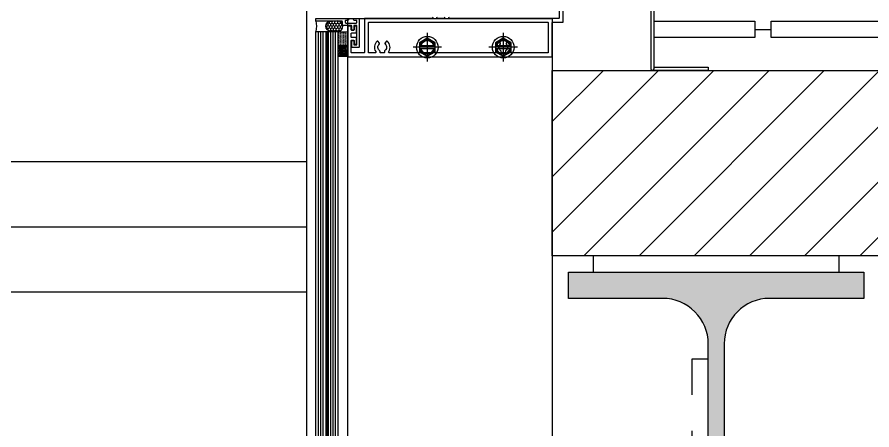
# Model space of a CAD drawing. Header units: millimetres. Extents: x -101 to 3415, y -52 to 1366.
# Drawn here: x 225.458 to 227.843, y 129.471 to 130.622 of the extents above; entities that cross this region are included whole.
import ezdxf

# ---------------------------------------------------------------- set-up
doc = ezdxf.new("R2010")
doc.units = ezdxf.units.MM
doc.set_wipeout_variables(frame=1)
doc.linetypes.add('OCULTA2', pattern=[0.30000000000000004, 0.2, -0.1])
doc.layers.add('00_ARQ', color=8, linetype='Continuous')
doc.layers.add('A-ESTRUCTURA', color=6, linetype='Continuous')

# ---------------------------------------------------------------- blocks, each defined once
blk = doc.blocks.new('A$C4DC86443')
at = {"layer": 'A-ESTRUCTURA', "color": 8, "linetype": 'OCULTA2', "ltscale": 0.1}
for points in [[(-0.07500000000000284, 0.01000000000000004), (0.07500000000000284, 0.01000000000000004), (0.07500000000000284, 0), (-0.07500000000000284, 0)], [(0.004850000000004684, -0.3530000000000101), (0.004850000000004684, -0.05300000000001009), (0.0148500000000098, -0.05300000000001009), (0.0148500000000098, -0.3530000000000101)], [(-0.1000000000000085, -0.413), (0.1000000000000085, -0.413), (0.1000000000000085, -0.423), (-0.1000000000000085, -0.423)]]:
    blk.add_lwpolyline(points, close=True, dxfattribs=at)

msp = doc.modelspace()

# ---------------------------------------------------------------- hatches: boundary and pattern name
at = {"layer": '00_ARQ'}
h = msp.add_hatch(dxfattribs=at)
h.set_pattern_fill('PLASTI', color=9, scale=0.2286459215875386)
h.set_pattern_definition([(0, (-3488.395460651146, -6.623347380706074), (0, 1.451901602080869), []), (0, (-3488.395460651146, -6.441859680445821), (0, 1.451901602080869), []), (0, (-3488.395460651146, -6.260371980186391), (0, 1.451901602080869), []), (0, (-3488.395460651146, -5.715908879404809), (0, 1.451901602080869), [])])
edge = h.paths.add_edge_path()
edge.add_line((226.264863185037, 169.1230504401843), (226.2648633632448, 80.53740597466133))
edge.add_line((226.2648633632448, 80.53740597466133), (213.917933543058, 80.53740597434918))
edge.add_line((213.917933543058, 80.53740597434918), (213.9179334248256, 179.9983814496445))
edge.add_line((213.9179334248256, 179.9983814496445), (255.1870279724881, 179.9983814496445))
edge.add_line((255.1870279724881, 179.9983814496445), (255.1870279724881, 163.5358751338373))
edge.add_line((255.1870279724881, 163.5358751338373), (242.2387789263361, 163.535875095341))
edge.add_line((242.2387789263361, 163.535875095341), (242.2387789263361, 175.3340046492597))
edge.add_line((242.2387789263361, 175.3340046492597), (234.0075257491843, 175.3340046492588))
edge.add_line((234.0075257491843, 175.3340046492588), (234.0075257491843, 163.535875095341))
edge.add_line((234.0075257491843, 163.535875095341), (227.23491947146, 163.5358742858918))
edge.add_line((227.23491947146, 163.5358742858918), (227.2349194471125, 163.7409483788618))
edge.add_line((227.2349194471125, 163.7409483788618), (226.9508009497627, 163.7409483788972))
edge.add_line((226.9508009497627, 163.7409483788972), (226.9508009497627, 169.1157337706937))
edge.add_line((226.9508009497627, 169.1157337706937), (227.002392721976, 169.1157337706937))
edge.add_arc((227.0023927219756, 169.1111608522638), 0.004572918429943229, 38.45059877829539, 89.99999999501449, ccw=False)
edge.add_line((227.0059739783809, 169.1140044741666), (227.1182459832772, 168.9099982576534))
edge.add_arc((227.1212533024272, 168.9116532942308), 0.003432654154160998, 208.8255805424185, 279.6250182301404)
edge.add_line((227.1218272396837, 168.9082689611255), (227.1886321916629, 168.9082689611255))
edge.add_line((227.1886321916629, 168.9082689611255), (227.1886321916629, 168.9155856306161))
edge.add_line((227.1886321916629, 168.9155856306161), (227.1253602710277, 168.9155856306161))
edge.add_arc((227.1253602710269, 168.9201585490485), 0.004572918432387496, 218.450598806381, 270.00000000997096, ccw=False)
edge.add_line((227.1217790146211, 168.9173149271424), (227.0095070097232, 169.1213211436581))
edge.add_arc((227.0064996905765, 169.119666107083), 0.003432654150171312, 28.82558053358185, 99.62501824054763)
edge.add_line((227.00592575332, 169.1230504401843), (226.264863185037, 169.1230504396803))
h = msp.add_hatch(dxfattribs=at)
h.set_pattern_fill('HONEY', color=9, scale=0.001371875529525231, angle=90, style=0)
h.set_pattern_definition([(90, (384.4278719800573, 134.499600008905), (0.003772150112248459, 0.006533557209363909), [0.004355704806242606, -0.008711409612485212]), (330.0000000000001, (384.4278719800573, 134.499600008905), (0.003772151464263884, -0.006533556428777442), [0.004355704806242608, -0.008711409612485215]), (30.00000000000001, (384.4278719800573, 134.499600008905), (0.007544301576512344, 7.80586468853321e-10), [-0.008711409612485208, 0.004355704806242604])])
edge = h.paths.add_edge_path()
edge.add_line((226.3522380119786, 130.6114677170244), (226.3336016620697, 130.6112064573649))
edge.add_arc((226.3336016620697, 130.5966874387517), 0.01451901861315719, 90, 270)
edge.add_line((226.3336016620697, 130.5821684201386), (226.3522380119786, 130.5824296797973))
edge.add_arc((226.3522380119786, 130.5969486984109), 0.01451901861352667, 270, 450)
h = msp.add_hatch(dxfattribs=at)
h.set_pattern_fill('SELLADOR', color=9, scale=0.1161521281664696, angle=-90.00000000000001, style=0)
h.set_pattern_definition([(270, (370.733454456502, 105.424605708181), (-0.001170883143194913, -0.0005854415715974566), [0, -0.001170883143194913])])
edge = h.paths.add_edge_path()
edge.add_line((226.380829403003, 130.5818619781495), (226.380829403003, 130.5417130401729))
edge.add_line((226.380829403003, 130.5417130401729), (226.3534709814529, 130.5417130401729))
edge.add_line((226.3534709814529, 130.5417130401729), (226.3534709814529, 130.5821707980005))
edge.add_arc((226.3679899970807, 130.6564148929164), 0.07565042924321812, 258.9350025884034, 279.7715512521644)
h = msp.add_hatch(dxfattribs=at)
h.set_pattern_fill('NORTON', color=9, scale=0.1161521281664696, style=0)
h.set_pattern_definition([(180, (366.3968921316728, 128.8669555222741), (0, 0.004056067161211564), [0.002341772093996234, -0.004683543026471186]), (60.00000000000003, (366.3968921316728, 128.8669555222741), (0.00351265720106505, -0.002028033580605782), [0.002341772093996209, -0.004683543026471139]), (120, (366.3945503595756, 128.8669555222741), (0.00351265720106505, 0.002028033580605783), [0.002341772093996221, -0.00468354302647116]), (60.00000000000003, (366.3906474064743, 128.8601954091779), (0.007025315408037035, -0.004056067741972203), [0, -0.01405062907941346]), (60.00000000000003, (366.3914279975604, 128.861547431564), (0.007025315408037035, -0.004056067741972203), [0, -0.01405062907941346]), (60.00000000000003, (366.3922085874835, 128.8628994539518), (0.007025315408037035, -0.004056067741972203), [0, -0.01405062907941346]), (60.00000000000003, (366.3929891785697, 128.864251476338), (0.007025315408037035, -0.004056067741972203), [0, -0.01405062907941346]), (60.00000000000003, (366.3937697696541, 128.8656034998871), (0.007025315408037035, -0.004056067741972203), [0, -0.01405062907941346]), (60.00000000000003, (366.3906474064743, 128.8683075434998), (0.007025315408037035, -0.004056067741972203), [0, -0.01405062907941346]), (60.00000000000003, (366.3914279975604, 128.8696595658868), (0.007025315408037035, -0.004056067741972203), [0, -0.01405062907941346]), (60.00000000000003, (366.3922085874835, 128.8710115882738), (0.007025315408037035, -0.004056067741972203), [0, -0.01405062907941346]), (60.00000000000003, (366.3929891785697, 128.8723636106608), (0.007025315408037035, -0.004056067741972203), [0, -0.01405062907941346]), (60.00000000000003, (366.3937697696541, 128.8737156342098), (0.007025315408037035, -0.004056067741972203), [0, -0.01405062907941346]), (60.00000000000003, (366.399819345338, 128.8706735844196), (0.007025315408037035, -0.004056067741972203), [0, -0.007025315120467374]), (60.00000000000003, (366.3986484598693, 128.8713495956135), (0.007025315408037035, -0.004056067741972203), [0, -0.007025315120467374]), (60.00000000000003, (366.3963066889384, 128.8727016168384), (0.007025315408037035, -0.004056067741972203), [0, -0.007025315120467374]), (60.00000000000003, (366.395135803473, 128.8733776280322), (0.007025315408037035, -0.004056067741972203), [0, -0.007025315120467374])])
h.paths.add_polyline_path([(226.3534709806704, 130.5126750081321), (226.3534709806704, 130.5417130401729), (226.380829403003, 130.5417130401729), (226.380829403003, 130.5126750109653)])
h = msp.add_hatch(dxfattribs=at)
h.set_pattern_fill('LINE', color=9, scale=0.03429688823813077, angle=45, style=0)
h.set_pattern_definition([(44.99999999999999, (-3488.395460651146, -6.577278768435733), (-0.07699871013352462, 0.07699871013352458), [])])
h.paths.add_polyline_path([(304.2658695697907, 129.9569350509959), (226.9508009497989, 129.9569350509959), (226.9508009497989, 130.4736748337835), (304.2658695697907, 130.4736748337835)])

# ---------------------------------------------------------------- linework, layer by layer
at = {"layer": '00_ARQ', "color": 9, "ltscale": 3}
msp.add_line((227.5161648080187, 130.5879977945774), (227.5618939923366, 130.5879977945774), dxfattribs=at)
msp.add_line((227.5161648080187, 130.5879977945774), (227.5618939923366, 130.5879977945774), dxfattribs=at)
at = {"layer": '00_ARQ', "color": 9}
msp.add_line((226.3260334790926, 130.5786984935645, 0.0001105321961086078), (226.3190826430739, 130.5786984935645, 0.0001105321961086078), dxfattribs=at)
for points in [[(226.264863185037, 169.1230504401843), (226.2648633632448, 80.53740597466133)], [(226.3808294030013, 127.7505987841591), (226.380829403003, 130.6185254744415), (226.9508009497989, 130.6185254744415), (226.9508009497989, 129.4423699525559)], [(226.2914715087929, 127.7505987841591), (226.2914715087929, 130.5821707980005), (226.3189090109687, 130.5821707980005), (226.3189090109687, 127.7505987841591)], [(226.2983308843368, 127.7505987841591), (226.2983308843368, 130.5821707980005)], [(226.3051902598808, 127.7505987841591), (226.3051902598808, 130.5821707980005)], [(226.3120496354247, 127.7505987841591), (226.3120496354263, 130.5821707980005)], [(226.3532973491598, 127.7505987841591), (226.3532973491615, 130.5821707980005), (226.3258598469857, 130.5821707980005), (226.3258598469857, 127.7505987841591)], [(226.3327192225313, 127.7505987841591), (226.3327192225313, 130.5821707980005)], [(226.3395785980736, 127.7505987841591), (226.3395785980736, 130.5821707980005)], [(226.3464379736175, 127.7505987841591), (226.3464379736191, 130.5821707980005)], [(226.602229158897, 130.5779695083905), (226.602229158897, 130.4982022371038)], [(226.8140706893522, 130.5779695083905), (226.8140706893522, 130.4982022371038)], [(226.624007682929, 130.5424415775538), (226.580450634865, 130.5424415775538)], [(226.8358492133842, 130.5424415775538), (226.7922921653235, 130.5424415775538)], [(226.6421127945416, 130.5380858727476), (226.5623455232541, 130.5380858727476)], [(226.624007682929, 130.5337301679405), (226.580450634865, 130.5337301679405)], [(226.8539543249967, 130.5380858727476), (226.7741870537126, 130.5380858727476)], [(226.8358492133842, 130.5337301679405), (226.7922921653235, 130.5337301679405)], [(227.2349194922645, 130.4828812993434), (227.3860398927563, 130.4828812993434), (227.3860398927563, 130.4736751280979), (227.230316407191, 130.4736751280979)]]:
    msp.add_lwpolyline(points, dxfattribs=at)
for points in [[(227.2257132758687, 130.8514370829532), (227.2257133215675, 130.4782782137206, 0.9999999999999998), (227.2349194928129, 130.4782782137206), (227.2349194471125, 130.8606432541995, 0.4142135623730951)], [(226.6174950953633, 130.6221552351258, -0.4142135623603699), (226.6138653413601, 130.6185254811218), (226.4281400665076, 130.6185254811234, 0.4142135623686898), (226.4267681909797, 130.6171536055948), (226.4267681909764, 130.5236704947309, -0.4142135623535168), (226.425396315447, 130.5222986192014), (226.3913471147615, 130.5222986191997, -0.4142135623873022), (226.3899752392288, 130.5236704947301), (226.3899752392288, 130.5566305769223, -0.4142135623660639), (226.3913471147582, 130.558002452451), (226.3963344539247, 130.558002452451, -0.4142135624071733), (226.3977063294525, 130.5566305769223), (226.3977063294525, 130.5479420319006, 0.4142135624079876), (226.3990782049837, 130.5465701563719), (226.4035796715665, 130.5465701563719, 0.4142135623826413), (226.4049515470944, 130.5479420319006), (226.4049515470944, 130.5638557880441, 0.4142135623538352), (226.4035796715632, 130.5652276635736), (226.3913471147615, 130.5652276635736, -0.4142135623318727), (226.3899752392304, 130.5665995391023), (226.3899752392288, 130.5765460899196, -0.4142135624073205), (226.3913471147582, 130.5779179654483), (226.4035796715665, 130.5779179654491, 0.4142135623774727), (226.4049515470944, 130.5792898409786), (226.4049515470944, 130.5952035971213, 0.414213562361102), (226.4035796715632, 130.5965754726508), (226.3990782049837, 130.5965754726508, 0.4142135623552355), (226.3977063294525, 130.5952035971222), (226.3977063294525, 130.5865150520996, -0.4142135623641082), (226.3963344539247, 130.5851431765701), (226.3913471147615, 130.5851431765709, -0.4142135623174128), (226.3899752392304, 130.5865150520996), (226.3899752392288, 130.5952035971222, 0.4142135623243242), (226.3886033637025, 130.5965754726508), (226.3822012785307, 130.5965754726508, 0.4142135623777318), (226.380829403003, 130.5952035971213), (226.380829403003, 130.5126750109653, 0.4142135623733903), (226.3821529913994, 130.5113514225673), (226.9494290742974, 130.5113514235251, 0.4142135624776956), (226.9508009498269, 130.5127232990554), (226.9508009497939, 130.6062527369755, -0.4142135623730691), (226.9521728324279, 130.6076246196094), (226.9798415252966, 130.6076246196185, 0.4142135623730656), (226.9812134079306, 130.6089965022524), (226.9812134078794, 130.7557922177685, 0.4142135622687219)], [(226.9702384020326, 130.7108994197954), (226.9702384071192, 130.6198973567328, -0.414213585523193), (226.9688665244539, 130.6185254740231), (226.6658150665372, 130.6185254810419, -0.4142135555882084), (226.662185312618, 130.6221552350459)], [(226.2916574935846, 130.618525506232), (226.3797990709501, 130.6185255015745, -0.4142135623720295), (226.3820855300588, 130.6162390422516), (226.3820855300144, 130.6153244585669, -0.4142135623752261), (226.3797990706931, 130.6130379994582), (226.3752261522599, 130.6130379996723, 0.4142135623741606), (226.3729396929369, 130.6107515405636), (226.3729396928102, 130.6080077895038, 0.4142135623720295), (226.3752261519156, 130.6057213301809), (226.4035782461949, 130.6057213288524, 0.4142135623720295), (226.4058647055194, 130.6080077879603), (226.4058647056463, 130.6107515390201, 0.4142135623741606), (226.4035782465376, 130.613037998343), (226.3990053281059, 130.6130379985572, -0.414213562373095), (226.3967188689971, 130.6153244578809), (226.3967188690417, 130.6162390415672, -0.4142135623720295), (226.3990053283629, 130.6185255006759), (226.4104376244436, 130.6185255001398, -0.4142135623775348), (226.4118094999055, 130.617153624546), (226.4118094956673, 130.5385222961749, -0.4142135623704312), (226.4104376200752, 130.5371504207105), (226.3927175611506, 130.5371504215398, -0.4142135623713193), (226.3913456856853, 130.5385222971336), (226.3913456864991, 130.5558422256944, -0.414213562375759), (226.3927175620944, 130.5572141011604), (226.3954184420419, 130.5572141010336, -0.4142135623748709), (226.3967903175054, 130.5558422254399), (226.3967903170376, 130.5457818048895, 0.4142135623713191), (226.3981621925012, 130.5444099292958), (226.4044928264518, 130.5444099289993, 0.414213562374871), (226.4058647020455, 130.5457818044645), (226.4058647050269, 130.5974900755676, 0.4142135623739829), (226.40449282956, 130.5988619511621), (226.3981621956078, 130.5988619514578, 0.4142135623722072), (226.3967903200141, 130.5974900759926), (226.3967903195414, 130.587429655443, -0.4142135623704312), (226.3954184439476, 130.5860577799778), (226.3927175639969, 130.5860577801046, -0.4142135623713193), (226.3913456885317, 130.5874296556983), (226.3913456889831, 130.5970327844039, 0.4142135623739829), (226.3899738135178, 130.5984046599985), (226.3674773412127, 130.5984046610527, -0.4142135623741606), (226.3651908821024, 130.6006911203756), (226.3651908824895, 130.6089223735525, 0.4142135623720295), (226.3629044233808, 130.6112088328762), (226.2916574935846, 130.6112088366994), (226.2916574935846, 130.618525506232)], [(226.6506423519087, 130.6221552351299, -0.414213562360486), (226.6470125979056, 130.6185254811259), (226.6326678100709, 130.6185254811259, -0.4142135623663205), (226.6290380560677, 130.6221552351299)]]:
    msp.add_lwpolyline(points, format="xyb", dxfattribs=at)
for points in [[(226.333596906148, 130.6112088344493), (226.292786930004, 130.6112088366393, -0.3346519711069849), (226.2914681216197, 130.612202840836, -0.08500362098607424), (226.291645141086, 130.5821707980005), (226.3190826432617, 130.5821707980005), (226.3336016618737, 130.5821707980005, -0.9998362376315609)], [(226.3522380119786, 130.6114677170244), (226.3336016620697, 130.6112064573649, 0.9999999999999999), (226.3336016620697, 130.5821684201386), (226.3522380119786, 130.5824296797973, 0.9999999999999999)], [(226.4377431952189, 130.5236704947317), (226.4377431952139, 130.6062527440758, -0.4142135623874802), (226.4391150707418, 130.6076246196053), (226.9384540645877, 130.6076246196045, -0.4142135645573881), (226.9398259472201, 130.6062527369607), (226.9398259466041, 130.5236704956574, -0.4142135555555027), (226.9384540710745, 130.5222986201592), (226.8343550387948, 130.5222986193356, -0.5970487495917217), (226.8323266589512, 130.5260630847269, 0.3856128826082559), (226.8278326528225, 130.555069282866, 0.4340307394782364), (226.8258474693025, 130.5547939219015), (226.821817311344, 130.5490762233998, 0.3846867488488713), (226.8220383458282, 130.5472507068608, -0.496295237586124), (226.820758802401, 130.5279494593032, 0.2519731040391186), (226.8201427098775, 130.5268045424514), (226.8201427098775, 130.5236704948577, -0.4142135623731348), (226.8187708343463, 130.5222986193282), (226.8093705443021, 130.5222986193282, -0.414213562373199), (226.8079986687742, 130.5236704948577), (226.8079986687742, 130.5268045424514, 0.2519741287133183), (226.8073825718361, 130.5279494622147, -0.4962888914232228), (226.8061028501453, 130.5472505480433, 0.3847374017106069), (226.8063240673043, 130.549076223399), (226.8022939093474, 130.5547939219015, 0.4339374045957674), (226.8003090606561, 130.5550695542025, 0.3856198827278503), (226.7958147757488, 130.5260629996217, -0.5970355652160719), (226.7937863323572, 130.5222986193348), (226.4966832905372, 130.5222986192039, -0.5970659097665683), (226.4946547877946, 130.5260630846017, 0.3856128826082559), (226.4901607816644, 130.5550692827408, 0.4340307394782364), (226.488175598146, 130.5547939217763), (226.4841454401859, 130.5490762232746, 0.3846867488488713), (226.48436647467, 130.5472507067356, -0.496295237586124), (226.4830869312428, 130.527949459178, 0.2519731040391186), (226.4824708387192, 130.5268045423254), (226.4824708387192, 130.5236704947317, -0.4142135623731348), (226.4810989631882, 130.522298619203), (226.4716986731439, 130.522298619203, -0.414213562373199), (226.4703267976161, 130.5236704947317), (226.4703267976161, 130.5268045423254, 0.2519741287133183), (226.469710700678, 130.5279494620895, -0.4962888914232228), (226.4684309789872, 130.5472505479181, 0.3847374017106069), (226.4686521961462, 130.549076223273), (226.4646220381877, 130.5547939217755, 0.4339374045957674), (226.462637189498, 130.5550695540773, 0.3856198827278503), (226.4581429045891, 130.5260629994965, -0.59705485506957), (226.4561143230434, 130.522298619203), (226.4391150707484, 130.5222986192022, -0.4142135623730448)], [(226.380829403003, 130.5818619781495), (226.380829403003, 130.5417130401729), (226.3534709814529, 130.5417130401729), (226.3534709814529, 130.5821707980005, 0.09116792603801875)], [(226.5808906504067, 130.5424415775538), (226.5841150712207, 130.5424415775538, -0.788044628104736), (226.6203432465749, 130.5424415775538), (226.623567667389, 130.5424415775538, 0.8164965809277714)], [(226.5841150712207, 130.5424415775538), (226.6203432465749, 130.5424415775538, 0.7880446281047175)], [(226.7927321808635, 130.5424415775538), (226.7959566016759, 130.5424415775538, -0.788044628104736), (226.8321847770334, 130.5424415775538), (226.8354091978425, 130.5424415775538, 0.8164965809277714)], [(226.7959566016759, 130.5424415775538), (226.8321847770334, 130.5424415775538, 0.7880446281047175)], [(226.5841150712207, 130.5337301679405), (226.5808906504067, 130.5337301679405, 0.8164965809277903), (226.623567667389, 130.5337301679405), (226.6203432465749, 130.5337301679405, -0.7880446281047366)], [(226.6203432465749, 130.5337301679405), (226.5841150712207, 130.5337301679405, 0.7880446281047175)], [(226.7959566016759, 130.5337301679405), (226.7927321808635, 130.5337301679405, 0.8164965809277903), (226.8354091978425, 130.5337301679405), (226.8321847770334, 130.5337301679405, -0.7880446281047366)], [(226.8321847770334, 130.5337301679405), (226.7959566016759, 130.5337301679405, 0.7880446281047175)]]:
    msp.add_lwpolyline(points, format="xyb", close=True, dxfattribs=at)
at = {"layer": '00_ARQ', "color": 9, "ltscale": 3}
for points in [[(227.23491947146, 130.5651334967328), (227.23491947146, 130.6108626810499), (227.5161648080187, 130.6108623867363), (227.5161648080187, 130.5651332024185)], [(227.5618939923366, 130.5651332024185), (227.5618939923366, 130.6108623867363), (230.3056450513872, 130.6108623867363), (230.3056450513872, 130.5651332024185)]]:
    msp.add_lwpolyline(points, close=True, dxfattribs=at)
at = {"layer": '00_ARQ', "color": 9, "const_width": 0.004572918431750771}
msp.add_lwpolyline([(226.3224731205188, 127.7505987841591), (226.3224731205204, 130.5788756051004)], dxfattribs=at)
at = {"layer": '00_ARQ', "color": 9}
for points in [[(226.624007682929, 130.5506597094593), (226.602229158897, 130.5632335461711), (226.580450634865, 130.5506597094593), (226.580450634865, 130.5255120360358), (226.602229158897, 130.5129381993231), (226.624007682929, 130.5255120360358)], [(226.8358492133842, 130.5506597094593), (226.8140706893522, 130.5632335461711), (226.7922921653235, 130.5506597094593), (226.7922921653235, 130.5255120360358), (226.8140706893522, 130.5129381993231), (226.8358492133842, 130.5255120360358)], [(226.3534709806704, 130.5126750081321), (226.3534709806704, 130.5417130401729), (226.380829403003, 130.5417130401729), (226.380829403003, 130.5126750109653)], [(304.2658695697907, 129.9569350509959), (226.9508009497989, 129.9569350509959), (226.9508009497989, 130.4736748337835), (304.2658695697907, 130.4736748337835)]]:
    msp.add_lwpolyline(points, close=True, dxfattribs=at)
for centre in [(226.602229158897, 130.5380858727476), (226.8140706893522, 130.5380858727476)]:
    msp.add_circle(centre, 0.03019955332328209, dxfattribs=at)

# ---------------------------------------------------------------- block references
at = {"layer": '00_ARQ', "color": 9, "extrusion": (0, 0, -1), "xscale": 4.572918431750428, "yscale": 4.572918431750428, "zscale": -4.572918431750772}
msp.add_blockref('A$C4DC86443', (-227.4080927935198, 129.9112058661739), dxfattribs=at)

# ---------------------------------------------------------------- next in the draw order: wipeouts: each hides what was drawn before it
at = {"color": 9, "ltscale": 2}
msp.add_wipeout([(228.32267647986845, 129.83803917126556), (228.32267647986845, 128.9234554849154), (227.81965545237586, 128.9234554849154), (227.81965545237586, 128.0957572487685), (227.55700805345245, 128.09575724876845), (227.4302714479123, 128.2545042833327), (227.4302714479123, 129.71130256572542), (227.55700805345245, 129.83803917126556)], dxfattribs=at).dxf.layer = '00_ARQ'

# ---------------------------------------------------------------- next in the draw order: hatches: boundary and pattern name
at = {"layer": '00_ARQ'}
h = msp.add_hatch(color=9, dxfattribs=at)
edge = h.paths.add_edge_path()
edge.add_line((227.4302714479123, 129.711302565725), (227.4302714479123, 128.2545042833305))
edge.add_arc((227.5877235092371, 128.250243074311), 0.1575097124552148, 178.4497522054892, 258.7548825866902)
edge.add_line((227.5570080534536, 128.0957572487679), (227.8196554523776, 128.0957572487679))
edge.add_line((227.8196554523776, 128.0957572487679), (227.8196554523776, 128.0225905538602))
edge.add_line((227.8196554523776, 128.0225905538602), (226.9965301346604, 128.0225905538602))
edge.add_line((226.9965301346604, 128.0225905538602), (226.9965301346604, 128.0957572487679))
edge.add_line((226.9965301346604, 128.0957572487679), (227.2591775335859, 128.0957572487679))
edge.add_arc((227.2284620778016, 128.25024307431), 0.157509712454441, 281.2451174136602, 361.5502477948597)
edge.add_line((227.3859141391256, 128.2545042833305), (227.3859141391256, 129.711302565725))
edge.add_arc((227.2591775335855, 129.7113025657254), 0.1267366055400601, 359.999999999833, 449.9999999998329)
edge.add_line((227.2591775335859, 129.8380391712655), (226.9965301346604, 129.8380391712655))
edge.add_line((226.9965301346604, 129.8380391712655), (226.9965301346604, 129.9112058661739))
edge.add_line((226.9965301346604, 129.9112058661739), (227.8196554523776, 129.9112058661739))
edge.add_line((227.8196554523776, 129.9112058661739), (227.8196554523776, 129.8380391712655))
edge.add_line((227.8196554523776, 129.8380391712655), (227.5570080534536, 129.8380391712655))
edge.add_arc((227.5570080534532, 129.7113025657246), 0.1267366055408559, 89.99999999980727, 179.9999999998073)

# ---------------------------------------------------------------- next in the draw order: linework, layer by layer
at = {"layer": '00_ARQ', "color": 9}
for points in [[(226.3790762395424, 144.182242501336, -2.393763305771752e-12), (226.2666008940384, 144.182242501336, 0.4142135620982981)], [(226.3808139485421, 127.6939512683729), (226.3808139485421, 127.7179984380319, 0.4142135623766002), (226.3790762395424, 127.7197361470333, -2.393763305771752e-12), (226.2666008940384, 127.7197361470333, 0.4142135620982981), (226.264863185037, 127.7179984380319)]]:
    msp.add_lwpolyline(points, format="xyb", dxfattribs=at)
msp.add_lwpolyline([(227.4302714479123, 129.711302565725), (227.4302714479123, 128.2545042833305, 0.3654787225960788), (227.5570080534536, 128.0957572487679), (227.8196554523776, 128.0957572487679), (227.8196554523776, 128.0225905538602), (226.9965301346604, 128.0225905538602), (226.9965301346604, 128.0957572487679), (227.2591775335859, 128.0957572487679, 0.3654787225960811), (227.3859141391256, 128.2545042833305), (227.3859141391256, 129.711302565725, 0.414213562373095), (227.2591775335859, 129.8380391712655), (226.9965301346604, 129.8380391712655), (226.9965301346604, 129.9112058661739), (227.8196554523776, 129.9112058661739), (227.8196554523776, 129.8380391712655), (227.5570080534536, 129.8380391712655, 0.414213562373095)], format="xyb", close=True, dxfattribs=at)

doc.saveas('drawing.dxf')
